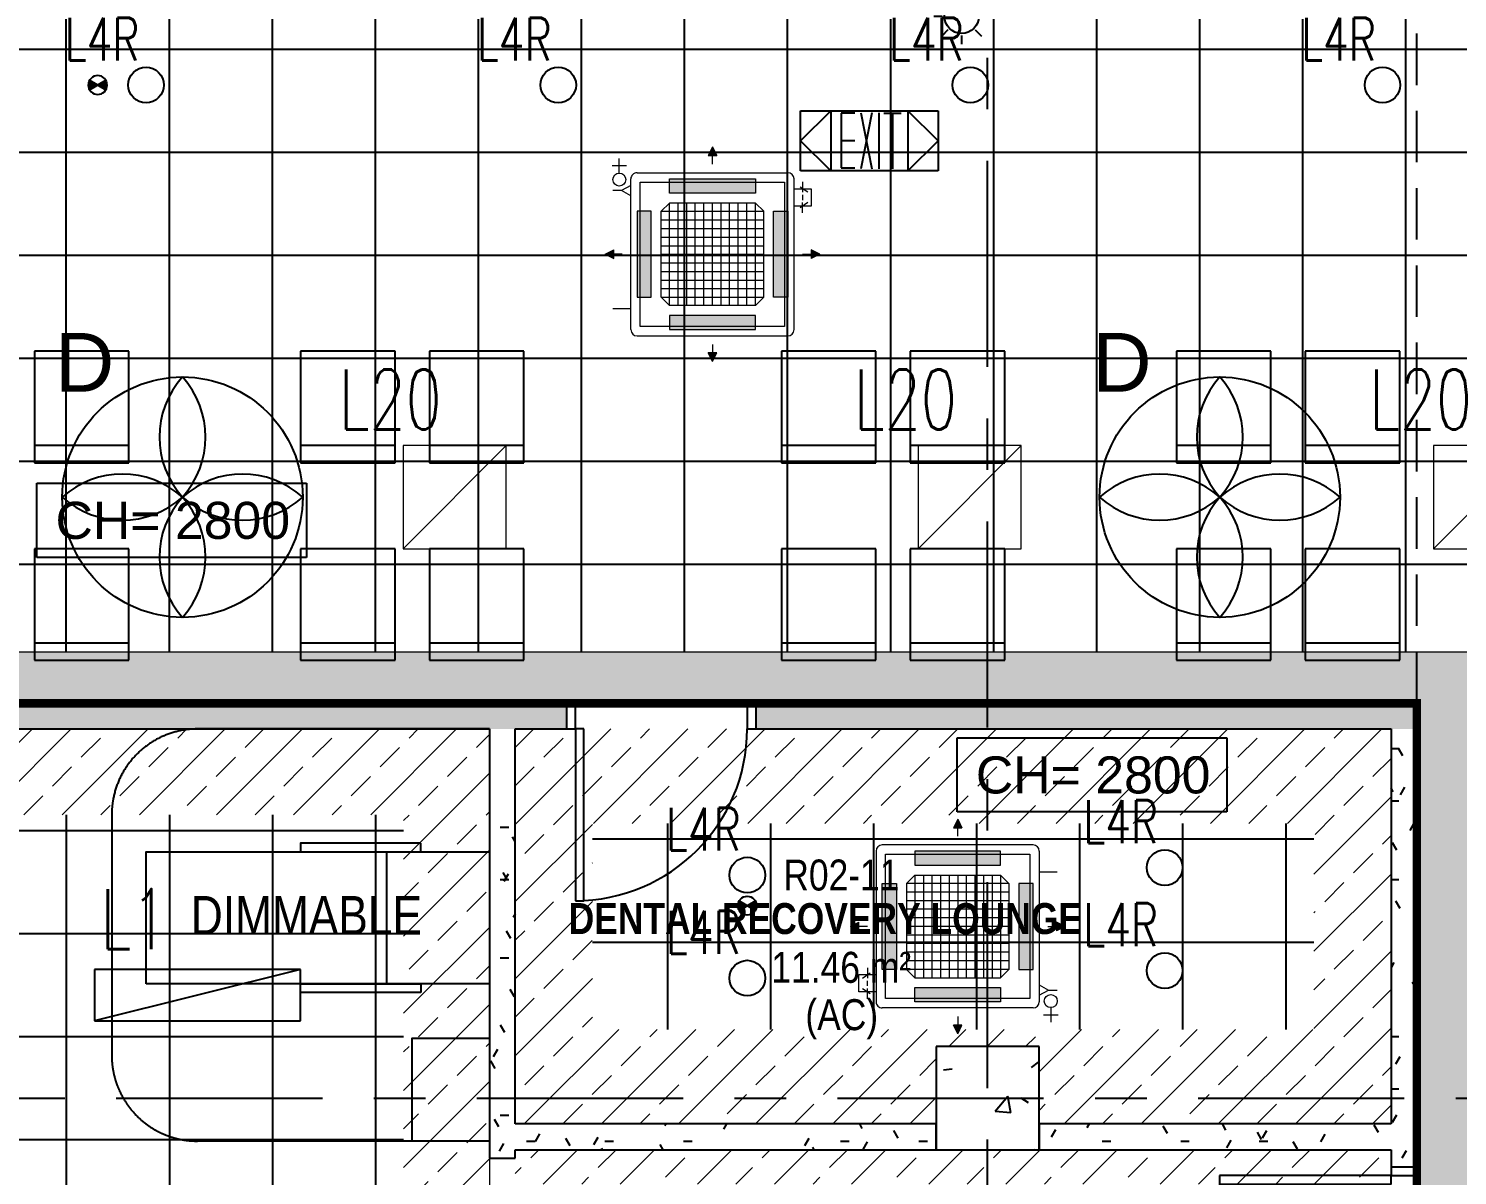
# Model space of a CAD drawing. Header units: millimetres. Extents: x -92759 to 184353, y -15225 to 86714.
# Drawn here: x 67117 to 75437, y 37091 to 43770 of the extents above; entities that cross this region are included whole.
import ezdxf

# ---------------------------------------------------------------- set-up
doc = ezdxf.new("R2010")
doc.units = ezdxf.units.MM
for name, pattern in [('HIDDEN', [0.375, 0.25, -0.125]), ('IDA - Grid Line', [2100, 1200, -300, 300, -300]), ('IDA - Hidden 2-1', [450, 300, -150]), ('IMPORT-IDA - Hidden 065 _3_', [48375, 33750, -14625])]:
    doc.linetypes.add(name, pattern=pattern)
for name, color, linetype in [('0-1', 9, 'Continuous'), ('0-Motion Sensor', 1, 'Continuous'), ('A-_DOOR----_E', 8, 'Continuous'), ('A-_FURT----_E-1', 8, 'Continuous'), ('A-_ROOMNAME_A', 8, 'Continuous'), ('A-_WALL----_H-1', 9, 'Continuous'), ('A-_WALLPRTN_E', 8, 'Continuous'), ('A-PATT-CONC', 8, 'Continuous'), ('E-_LIGT----_E-', 3, 'Continuous'), ('E-FAN----E', 1, 'Continuous'), ('E-legend', 1, 'Continuous'), ('E-LIGHT----E', 1, 'Continuous'), ('HF Text', 7, 'Continuous'), ('M-_SANIFIXR_E', 9, 'Continuous'), ('M-ACMV_FCU', 5, 'Continuous'), ('PDF_M-_ACON----_E-N', 7, 'Continuous'), ('S-_COLN----_E', 8, 'Continuous')]:
    doc.layers.add(name, color=color, linetype=linetype)
for name, color, linetype, lineweight in [('A--', 134, '500-1-RP', 25), ('HFI 9MM FPB', 94, 'Continuous', 5), ('M-ACMV_CDP', 190, 'DRAIN_PIPE', 25), ('M-ACMV_FCU-1', 86, 'Continuous', 9), ('M-ACMV_PWR', 1, 'REFRIGERANT', 25), ('M-ACMV_REF_PIPE', 134, '500-1-RP', 25), ('M-ACMV_VCD', 7, 'Continuous', 25)]:
    doc.layers.add(name, color=color, linetype=linetype, lineweight=lineweight)
for name, color, linetype, true_color in [('A-_DETA----_E-1', 7, 'IDA - Hidden 2-1', 0xa5a5a5), ('A-_DETA----_E-6', 7, 'Continuous', 0x969696), ('A-_DETA----_ED-2', 1, 'Continuous', 0xff0000), ('A-_FURN--1', 7, 'Continuous', 0xaaaaaa), ('A-_FURN--4', 7, 'Continuous', 0xaaaaaa), ('A-_FURN_ANNO', 30, 'Continuous', 0xff7f00), ('A-_FURN_CURTAIN-1', 7, 'IMPORT-IDA - Hidden 065 _3_', 0xaaaaaa), ('E-_FIREALAM_E-1', 1, 'Continuous', 0xff0000), ('E-_LIGT----_E', 1, 'Continuous', 0xff0000), ('S-_ANOTGRID_E-1', 9, 'IDA - Grid Line', 0x808080)]:
    doc.layers.add(name, color=color, linetype=linetype, true_color=true_color)
doc.styles.add('Arial', font='arial.ttf')
doc.styles.add('Arial Narrow', font='ARIALN.TTF')
doc.styles.add('Arial Narrow_2', font='ARIALN.TTF', dxfattribs={"height": 225})
doc.styles.add('Arial Narrow_B_1', font='ARIALNB.TTF', dxfattribs={"height": 300})
doc.styles.add('Arial_4', font='arial.ttf', dxfattribs={"height": 1.8})
doc.styles.add('Simplex', font='simplex_.ttf', dxfattribs={"width": 0.7, "height": 450})
doc.styles.get("Standard").update_dxf_attribs({"font": 'arial.ttf'})
doc.styles.add('T3', font='simplex.shx', dxfattribs={"width": 0.7, "height": 300})
doc.linetypes.add('500-1-RP', pattern='A,0.75,-0.5,0.75,-0.5,0.75,-0.5,0.75,-1.7,["RP",Standard,S=1,R=0,X=-1,Y=-0.5],-1.7', length=7.9)
doc.linetypes.add('DRAIN_PIPE', pattern='A,0.5,-0.2,["D",Standard,S=0.1,R=0,X=-0.1,Y=-0.05],-0.25', length=0.95)
doc.linetypes.add('REFRIGERANT', pattern='A,15,-5.08,["R",Standard,S=2.54,R=0,X=-2.54,Y=-1.27],-5.08', length=25.16)
pattern_1 = [(0, (-11670.95, 40338.29), (609.6, 152.4), [50.292, -406.908, 50.292, -406.908, -2438.4]), (0, (-11670.95, 40338.29), (609.6, 152.4), [-914.4, 50.292, -864.108, 50.292, -406.908, -1066.8]), (0, (-11670.95, 40338.29), (609.6, 152.4), [-2286, 50.292, -254.508, 50.292, -711.708]), (120, (-11442.35, 40414.49), (-436.78227, 451.7291), [50.292, -406.908, 50.292, -406.908, -2438.4]), (120, (-11442.35, 40414.49), (-436.78227, 451.7291), [-914.4, 50.292, -864.108, 50.292, -406.908, -1066.8]), (120, (-11442.35, 40414.49), (-436.78227, 451.7291), [-2286, 50.292, -254.508, 50.292, -711.708]), (240, (-11366.15, 40719.29), (-172.81773, -604.1291), [50.292, -406.908, 50.292, -406.908, -2438.4]), (240, (-11366.15, 40719.29), (-172.81773, -604.1291), [-914.4, 50.292, -864.108, 50.292, -406.908, -1066.8]), (240, (-11366.15, 40719.29), (-172.81773, -604.1291), [-2286, 50.292, -254.508, 50.292, -711.708])]
pattern_2 = [(45, (-381589.02, -647239), (-224.5064, 224.5064), []), (45, (-381364.5, -647239), (-224.5064, 224.5064), [158.75, -79.375])]

# ---------------------------------------------------------------- blocks, each defined once
blk = doc.blocks.new('IDA - Exit Sign - IDA - Exit Sign - Both Side - Left _ Right-7545285-BLK8_RHH_2ND STOREY PLAN')
at = {"layer": 'A-_DETA----_ED-2'}
for p, q in [((-163.9, -115.1), (-163.9, -432.5)), ((-83.9, -115.1), (-163.9, -115.1)), ((-48.9, -112.8), (14, -437.8)), ((14, -112.8), (-48.9, -437.8)), ((55.1, -112.8), (55.1, -437.8)), ((185.1, -115.3), (85.1, -115.3)), ((135.1, -115.3), (135.1, -437.8)), ((-83.9, -275), (-163.9, -275)), ((-163.9, -432.5), (-83.9, -432.5))]:
    blk.add_line(p, q, dxfattribs=at)
at = {"layer": 'E-_LIGT----_E'}
for p, q in [((-400, -275), (-225, -100)), ((-400, -450), (-400, -100)), ((-400, -100), (400, -100)), ((-225, -100), (-225, -450)), ((225, -100), (225, -450)), ((400, -275), (225, -100)), ((400, -100), (400, -450)), ((-225, -450), (-400, -275)), ((225, -450), (400, -275)), ((400, -450), (-400, -450))]:
    blk.add_line(p, q, dxfattribs=at)
blk = doc.blocks.new('IDA - Strobe Light - IDA - Strobe Light-8808757-BLK8_RHH_2ND STOREY PLAN')
at = {"layer": 'A-_DETA----_ED-2'}
for p, q in [((0, 912.5), (0, 962.5)), ((-79.5, 879.5), (-114.9, 914.9)), ((79.5, 879.5), (114.9, 914.9)), ((-112.5, 800), (-162.5, 800)), ((112.5, 800), (162.5, 800)), ((-79.5, 720.5), (-114.9, 685.1)), ((0, 687.5), (0, 637.5)), ((79.5, 720.5), (114.9, 685.1))]:
    blk.add_line(p, q, dxfattribs=at)
blk.add_circle((0, 800), 100, dxfattribs=at)
blk = doc.blocks.new('IDA - F - Single - Swing1 - 1100L X 2200H -TD-03-10510367-BLK8_RHH_2ND STOREY PLAN')
at = {"layer": 'A-_DOOR----_E'}
for p, q in [((500, 1075), (450, 1075)), ((450, 1075), (450, 75)), ((500, 75), (500, 1075)), ((-500, 75), (-550, 75)), ((-500, -75), (-500, 75)), ((450, 75), (500, 75)), ((550, 75), (500, 75)), ((500, 75), (500, -75)), ((-550, -75), (-500, -75)), ((500, -75), (550, -75))]:
    blk.add_line(p, q, dxfattribs=at)
blk.add_arc((500, 75), 1000, 90, 180, dxfattribs=at)
blk = doc.blocks.new('1599_FURN_RHH_BLK8 _NEW__2ND STY_dwg-10261561-BLK8_RHH_2ND STOREY PLAN')
at = {"layer": 'A-_DETA----_E-6'}
for p, q in [((-22599.8, -37450.1), (-23149.8, -37450.1)), ((-23149.8, -37450.1), (-23149.8, -38100.1)), ((-22599.8, -38100.1), (-22599.8, -37450.1)), ((-21049.8, -37450.1), (-21599.8, -37450.1)), ((-21599.8, -37450.1), (-21599.8, -38100.1)), ((-21049.8, -38100.1), (-21049.8, -37450.1)), ((-20299.8, -37450.1), (-20849.8, -37450.1)), ((-20849.8, -37450.1), (-20849.8, -38100.1)), ((-20299.8, -38100.1), (-20299.8, -37450.1)), ((-18249.8, -37450.1), (-18799.8, -37450.1)), ((-18799.8, -37450.1), (-18799.8, -38100.1)), ((-18249.8, -38100.1), (-18249.8, -37450.1)), ((-17499.8, -37450.1), (-18049.8, -37450.1)), ((-18049.8, -37450.1), (-18049.8, -38100.1)), ((-17499.8, -38100.1), (-17499.8, -37450.1)), ((-15949.8, -37450.1), (-16499.8, -37450.1)), ((-16499.8, -37450.1), (-16499.8, -38100.1)), ((-15949.8, -38100.1), (-15949.8, -37450.1)), ((-15199.8, -37450.1), (-15749.8, -37450.1)), ((-15749.8, -37450.1), (-15749.8, -38100.1)), ((-15199.8, -38100.1), (-15199.8, -37450.1)), ((-22599.8, -38000.1), (-23149.8, -38000.1)), ((-21049.8, -38000.1), (-21599.8, -38000.1)), ((-20299.8, -38000.1), (-20849.8, -38000.1)), ((-18249.8, -38000.1), (-18799.8, -38000.1)), ((-17499.8, -38000.1), (-18049.8, -38000.1)), ((-15949.8, -38000.1), (-16499.8, -38000.1)), ((-15199.8, -38000.1), (-15749.8, -38000.1)), ((-23149.8, -38100.1), (-22599.8, -38100.1)), ((-21599.8, -38100.1), (-21049.8, -38100.1)), ((-20849.8, -38100.1), (-20299.8, -38100.1)), ((-18799.8, -38100.1), (-18249.8, -38100.1)), ((-18049.8, -38100.1), (-17499.8, -38100.1)), ((-16499.8, -38100.1), (-15949.8, -38100.1)), ((-15749.8, -38100.1), (-15199.8, -38100.1)), ((-22599.8, -38600.1), (-23149.8, -38600.1)), ((-23149.8, -38600.1), (-23149.8, -39250.1)), ((-22599.8, -39250.1), (-22599.8, -38600.1)), ((-21049.8, -38600.1), (-21599.8, -38600.1)), ((-21599.8, -38600.1), (-21599.8, -39250.1)), ((-21049.8, -39250.1), (-21049.8, -38600.1)), ((-20299.8, -38600.1), (-20849.8, -38600.1)), ((-20849.8, -38600.1), (-20849.8, -39250.1)), ((-20299.8, -39250.1), (-20299.8, -38600.1)), ((-18249.8, -38600.1), (-18799.8, -38600.1)), ((-18799.8, -38600.1), (-18799.8, -39250.1)), ((-18249.8, -39250.1), (-18249.8, -38600.1)), ((-17499.8, -38600.1), (-18049.8, -38600.1)), ((-18049.8, -38600.1), (-18049.8, -39250.1)), ((-17499.8, -39250.1), (-17499.8, -38600.1)), ((-15949.8, -38600.1), (-16499.8, -38600.1)), ((-16499.8, -38600.1), (-16499.8, -39250.1)), ((-15949.8, -39250.1), (-15949.8, -38600.1)), ((-15199.8, -38600.1), (-15749.8, -38600.1)), ((-15749.8, -38600.1), (-15749.8, -39250.1)), ((-15199.8, -39250.1), (-15199.8, -38600.1)), ((-22599.8, -39150.1), (-23149.8, -39150.1)), ((-21049.8, -39150.1), (-21599.8, -39150.1)), ((-20299.8, -39150.1), (-20849.8, -39150.1)), ((-18249.8, -39150.1), (-18799.8, -39150.1)), ((-17499.8, -39150.1), (-18049.8, -39150.1)), ((-15949.8, -39150.1), (-16499.8, -39150.1)), ((-15199.8, -39150.1), (-15749.8, -39150.1)), ((-23149.8, -39250.1), (-22599.8, -39250.1)), ((-21599.8, -39250.1), (-21049.8, -39250.1)), ((-20849.8, -39250.1), (-20299.8, -39250.1)), ((-18799.8, -39250.1), (-18249.8, -39250.1)), ((-18049.8, -39250.1), (-17499.8, -39250.1)), ((-16499.8, -39250.1), (-15949.8, -39250.1)), ((-15749.8, -39250.1), (-15199.8, -39250.1))]:
    blk.add_line(p, q, dxfattribs=at)
at = {"layer": 'A-_FURN--1', "flags": 128}
for points in [[(-20899.8, -40315.1), (-21599.8, -40315.1), (-21599.8, -40365.1), (-20899.8, -40365.1)], [(-22499.8, -41135.1), (-22499.8, -40365.1), (-20499.8, -40365.1), (-20499.8, -41135.1)], [(-20899.8, -41185.1), (-21599.8, -41185.1), (-21599.8, -41135.1), (-20899.8, -41135.1)], [(-20499.8, -42050.1), (-20949.8, -42050.1), (-20949.8, -41450.1), (-20499.8, -41450.1)]]:
    blk.add_lwpolyline(points, close=True, dxfattribs=at)
at = {"layer": 'A-_FURN--4'}
blk.add_line((-21099.8, -40365.1), (-21099.8, -41135.1), dxfattribs=at)
at = {"layer": 'A-_FURN_CURTAIN-1'}
for p, q in [((-20499.8, -39650.1), (-22199.8, -39650.1)), ((-22699.8, -40150.1), (-22699.8, -41550.1)), ((-20499.8, -42050.1), (-22199.8, -42050.1))]:
    blk.add_line(p, q, dxfattribs=at)
blk.add_arc((-22199.8, -40150.1), 500, 90, 180, dxfattribs=at)
blk.add_rational_spline([(-22699.8, -41550.1), (-22699.8, -42050.1), (-22199.8, -42050.1)], [1, 0.707106781187, 1], degree=2, dxfattribs=at)
at = {"layer": 'A-_FURN_ANNO', "insert": (-22239.1, -40622.7), "char_height": 225, "width": 1622.018, "attachment_point": 1, "line_spacing_factor": 0.974696, "style": 'Arial Narrow'}
blk.add_mtext('DIMMABLE', dxfattribs=at)
blk = doc.blocks.new('A$C3019c3af')
at = {"layer": 'A-_WALL----_H-1'}
h = blk.add_hatch(dxfattribs=at)
h.set_pattern_fill('FP_8', color=256, style=0, pattern_type=2)
h.set_pattern_definition(pattern_1)
h.paths.add_polyline_path([(-7500, 6950), (-7500, 7100), (-11350, 7100), (-11350, 6950), (-7575, 6950)])
h.paths.add_polyline_path([(-12900, 6950), (-12450, 6950), (-12450, 7100), (-28050, 7100), (-28050, 6950), (-16848.1, 6950)])
h.paths.add_polyline_path([(-30200, 6950), (-30050, 6950), (-30050, 7100), (-30200, 7100), (-30200, 7025)])
h = blk.add_hatch(dxfattribs=at)
h.set_pattern_fill('FP_8', color=256, style=0, pattern_type=2)
h.set_pattern_definition(pattern_1)
h.paths.add_polyline_path([(-12750, -2450), (-12750, -2400), (-12900, -2400), (-12900, -2450), (-12825, -2450)])
h.paths.add_polyline_path([(-12900, -1300), (-12750, -1300), (-12750, 3350), (-12900, 3350)])
h.paths.add_polyline_path([(-12825, 4450), (-12750, 4450), (-12750, 6950), (-12900, 6950), (-12900, 4450)])
h = blk.add_hatch(dxfattribs=at)
h.set_pattern_fill('FP_8', color=256, style=0, pattern_type=2)
h.set_pattern_definition(pattern_1)
h.paths.add_polyline_path([(-7500, -6600), (-7500, -3800), (-7650, -3800), (-7650, -6600), (-7575, -6600)])
h.paths.add_polyline_path([(-7500, -2700), (-7500, -2350), (-7650, -2350), (-7650, -2700), (-7575, -2700)])
h.paths.add_polyline_path([(-7650, -1250), (-7500, -1250), (-7500, 3300), (-7650, 3300), (-7650, 950)])
h.paths.add_polyline_path([(-7500, 4400), (-7500, 6950), (-7650, 6950), (-7650, 4400), (-7575, 4400)])
h = blk.add_hatch(dxfattribs=at)
h.set_pattern_fill('FP_8', color=256, style=0, pattern_type=2)
h.set_pattern_definition(pattern_1)
h.paths.add_polyline_path([(-7650, 4500), (-7650, 4650), (-9700, 4650), (-9700, 4500)])
h.paths.add_polyline_path([(-10300, 4500), (-10300, 4650), (-12750, 4650), (-12750, 4500), (-10507.7, 4500)])
at = {"layer": 'S-_COLN----_E'}
h = blk.add_hatch(dxfattribs=at)
h.set_pattern_fill('FP_1', color=256, style=0, pattern_type=2)
h.set_pattern_definition([(50, (-11670.95, 40338.3), (1093.104, -95.634), [114.3, -1257.3]), (355, (-11671, 40338.3), (-211.457, 1146.34), [91.44, -1005.84]), (100.451, (-11579.9, 40330.3), (881.656, 1050.7), [97.14, -1068.54]), (46.184, (-11671, 40643.1), (1626.475, -252.257), [171.45, -1885.95]), (96.636, (-11535.4, 40622), (1424.416, 1484.565), [145.71, -1602.81]), (351.184, (-11671, 40643.1), (1424.43, 1484.55), [137.16, -1508.76]), (21, (-11518.55, 40566.9), (909.686, -613.59), [114.3, -1257.3]), (326, (-11518.6, 40566.9), (370.812, 1105.13), [91.44, -1005.84]), (71.451, (-11442.7, 40515.8), (1280.503, 491.528), [97.14, -1068.54]), (37.5, (-11670.95, 40338.3), (18.5313, 507.3303), [50.292, -943.356, 50.292, -970.788, -1009.65]), (37.5, (-11670.95, 40338.3), (18.5313, 507.3303), [-2014.728, 50.292, -959.358]), (7.5, (-11670.95, 40338.3), (400.918, 601.084), [50.292, -531.876, 50.292, -920.496, -384.81]), (7.5, (-11670.95, 40338.3), (400.918, 601.084), [-1552.956, 50.292, -334.518]), (327.5, (-12010.8, 40338.3), (813.545, -34.3737), [50.292, -330.708, 50.292, -1138.428, -1577.34]), (327.5, (-12010.8, 40338.3), (813.545, -34.3737), [-1569.72, 50.292, -1527.048]), (317.5, (-12163.2, 40338.3), (888.775, 152.56), [50.292, -445.008, 50.292, -739.14, -1120.14]), (317.5, (-12163.2, 40338.3), (888.775, 152.56), [-1284.732, 50.292, -1069.848])])
h.paths.add_polyline_path([(-9700, 4500), (-9700, 5100), (-10300, 5100), (-10300, 4500)])
at = {"layer": 'A-_DETA----_E-1'}
blk.add_line((-7500, 7100), (-7500, 11900), dxfattribs=at)
at = {"layer": 'A-_WALLPRTN_E'}
for p, q in [((-12450, 7100), (-28050, 7100)), ((-12450, 6950), (-12450, 7100)), ((-7500, 7100), (-11350, 7100)), ((-11350, 7100), (-11350, 6950)), ((-7500, 4400), (-7500, 7100)), ((-19900, 6950), (-12900, 6950)), ((-12900, 6950), (-12900, 4450)), ((-12750, 6950), (-12450, 6950)), ((-12750, 4650), (-12750, 6950)), ((-11350, 6950), (-7650, 6950)), ((-7650, 6950), (-7650, 4650)), ((-10300, 4650), (-12750, 4650)), ((-10300, 4500), (-10300, 4650)), ((-7650, 4650), (-9700, 4650)), ((-9700, 4650), (-9700, 4500)), ((-12750, 4450), (-12750, 4500)), ((-12750, 4500), (-10300, 4500)), ((-9700, 4500), (-7650, 4500)), ((-7650, 4500), (-7650, 4400)), ((-12900, 4450), (-12750, 4450)), ((-7650, 4400), (-7500, 4400))]:
    blk.add_line(p, q, dxfattribs=at)
at = {"layer": 'S-_ANOTGRID_E-1'}
for p, q in [((-10000, -20341.4), (-10000, 52351.8)), ((-38173.1, 4800), (13784.7, 4800))]:
    blk.add_line(p, q, dxfattribs=at)
at = {"layer": 'S-_COLN----_E'}
for p, q in [((-9700, 5100), (-10300, 5100)), ((-10300, 5100), (-10300, 4650)), ((-9700, 4650), (-9700, 5100)), ((-10300, 4650), (-10300, 4500)), ((-9700, 4500), (-9700, 4650)), ((-10300, 4500), (-9700, 4500))]:
    blk.add_line(p, q, dxfattribs=at)
at = {"layer": 'A-_DOOR----_E'}
for p, rotation in [((-11900, 7025), 180), ((-7575, 3850), 89.99999999999991)]:
    blk.add_blockref('IDA - F - Single - Swing1 - 1100L X 2200H -TD-03-10510367-BLK8_RHH_2ND STOREY PLAN', p, dxfattribs=dict(at, rotation=rotation))
at = {"layer": 'A-_FURT----_E-1'}
blk.add_blockref('IDA - Exit Sign - IDA - Exit Sign - Both Side - Left _ Right-7545285-BLK8_RHH_2ND STOREY PLAN', (-10688.3, 10650.3), dxfattribs=at)
at = {"layer": 'E-_FIREALAM_E-1', "rotation": 180}
blk.add_blockref('IDA - Strobe Light - IDA - Strobe Light-8808757-BLK8_RHH_2ND STOREY PLAN', (-10150.9, 11900), dxfattribs=at)
at = {"layer": 'M-_SANIFIXR_E'}
blk.add_blockref('1599_FURN_RHH_BLK8 _NEW__2ND STY_dwg-10261561-BLK8_RHH_2ND STOREY PLAN', (7599.8, 46600.1), dxfattribs=at)
at = {"layer": 'A-_ROOMNAME_A', "char_height": 180, "attachment_point": 1}
for s, insert, width, style in [('R02-11', (-11188.9, 6189.4), 853.797, 'Arial Narrow_2'), ('DENTAL RECOVERY LOUNGE', (-12439.1, 5935.9), 3884.176, 'Arial Narrow_B_1'), ('11.46 m²', (-11258.6, 5651.9), 1022.152, 'Arial Narrow_2'), ('(AC)', (-11060.6, 5376.2), 541.139, 'Arial Narrow_2')]:
    blk.add_mtext(s, dxfattribs=dict(at, insert=insert, width=width, style=style))
blk = doc.blocks.new('RCP_B8L2')
at = {"layer": 'A-PATT-CONC'}
h = blk.add_hatch(dxfattribs=at)
h.set_pattern_fill('ANSI37', color=256, scale=189, angle=45)
h.set_pattern_definition([(90, (-367718.07, -175977.3), (-600.075, 0), []), (180, (-367718.07, -175977.3), (-6e-14, -600.075), [])])
h.paths.add_polyline_path([(-376718.1, -196977.3), (-373718.1, -196977.3), (-373718.1, -187977.3), (-373718.1, -187977.3), (-373718.1, -183777.3), (-367718.1, -183777.3), (-367718.1, -175977.3), (-399518.1, -175977.3), (-399518.1, -180177.3), (-376718.1, -180177.3)])
h = blk.add_hatch(dxfattribs=at)
h.set_pattern_fill('ANSI37', color=256, scale=189, angle=45)
h.set_pattern_definition([(90, (-383318.07, -181127.3), (-600.075, 0), []), (180, (-383318.07, -181127.3), (-6e-14, -600.075), [])])
h.paths.add_polyline_path([(-389318.1, -181127.3), (-383318.1, -181127.3), (-383318.1, -189527.3), (-389318.1, -189527.3)])
h = blk.add_hatch(dxfattribs=at)
h.set_pattern_fill('ANSI37', color=256, scale=189, angle=45)
h.set_pattern_definition([(90, (-382218.07, -181177.3), (-600.075, 0), []), (180, (-382218.07, -181177.3), (-6e-14, -600.075), [])])
h.paths.add_polyline_path([(-382218.1, -181177.3), (-382218.1, -182377.3), (-378018.1, -182377.3), (-378018.1, -181177.3)])
at = {"layer": 'HFI 9MM FPB'}
h = blk.add_hatch(dxfattribs=at)
h.set_pattern_fill('ANSI33', color=256, scale=50)
h.set_pattern_definition(pattern_2)
h.paths.add_polyline_path([(-397818.1, -145727.3), (-400118.1, -145727.3), (-400118.1, -175677.3), (-397818.1, -175677.3), (-397818.1, -149677.3), (-369818.1, -149677.3), (-369818.1, -175677.3), (-400118.1, -175677.3), (-400118.1, -180477.3), (-377418.1, -180477.3), (-377418.1, -194177.3), (-377868.1, -194177.3), (-377868.1, -197377.3), (-373818.1, -197377.3), (-373818.1, -196977.3), (-373218.1, -196977.3), (-373218.1, -197377.3), (-372328.1, -197377.3), (-372328.1, -187777.3), (-373518.1, -187777.3), (-373518.1, -183977.3), (-369718.1, -183977.3), (-369718.1, -184377.3), (-367302.1, -184377.3), (-367302.1, -183227.3), (-367418.1, -183227.3), (-367418.1, -174577.3), (-365018.1, -174577.3), (-365018.1, -174045.3), (-364918.1, -174045.3), (-364918.1, -173009.3), (-365018.1, -173009.3), (-365018.1, -172877.3), (-367418.1, -172877.3), (-367418.1, -161227.3), (-365818.1, -161227.3), (-365818.1, -161927.3), (-362518.1, -161927.3), (-362518.1, -160193), (-362518.1, -159277.3), (-362718.1, -159277.3), (-362718.1, -157677.3), (-364168.1, -157677.3), (-364168.1, -158127.3), (-364455.6, -158127.3), (-365318.1, -158127.3), (-365318.1, -158827.3), (-366818.1, -158827.3), (-366818.1, -159277.3), (-367418.1, -159277.3), (-367418.1, -145307.3), (-369018.1, -145307.3), (-369018.1, -145557.3), (-369818.1, -145557.3), (-369818.1, -147877.3), (-377418.1, -147877.3), (-377418.1, -145557.7), (-379668.1, -145557.7), (-379668.1, -147877.3), (-394868.1, -147877.3), (-394868.1, -146527.3), (-397818.1, -146527.3)])
h.paths.add_polyline_path([(-399868.1, -146002.3), (-398068.1, -146002.3), (-398068.1, -175402.3), (-399868.1, -175402.3)], flags=16)
h.paths.add_polyline_path([(-379218.1, -147877.3), (-379218.1, -146077.3), (-378018.1, -146077.3), (-378018.1, -147877.3), (-369818.1, -147877.3), (-369818.1, -149677.3), (-397818.1, -149677.3), (-397818.1, -147877.3), (-397818.1, -146677.3), (-396618.1, -146677.3), (-395418.1, -146677.3), (-395418.1, -147877.3)], flags=16)
h.paths.add_polyline_path([(-369518.1, -175677.3), (-367718.1, -175677.3), (-367718.1, -145677.3), (-369518.1, -145677.3)], flags=16)
h.paths.add_polyline_path([(-366468.1, -159177.3), (-366468.1, -160977.3), (-365268.1, -160977.3), (-365268.1, -161577.3), (-362868.1, -161577.3), (-362868.1, -159177.3)], flags=16)
h.paths.add_polyline_path([(-376718.1, -196977.3), (-373718.1, -196977.3), (-373718.1, -187977.3), (-373718.1, -187977.3), (-373718.1, -183777.3), (-367718.1, -183777.3), (-367718.1, -175977.3), (-399518.1, -175977.3), (-399518.1, -180177.3), (-376718.1, -180177.3)], flags=16)
h = blk.add_hatch(dxfattribs=at)
h.set_pattern_fill('ANSI33', color=256, scale=50)
h.set_pattern_definition(pattern_2)
h.paths.add_polyline_path([(-397818.1, -194027.3), (-400118.1, -194027.3), (-400118.1, -180627.3), (-389968.1, -180627.3), (-389968.1, -188227.3), (-389818.1, -188227.3), (-389818.1, -180627.3), (-382818.1, -180627.3), (-382818.1, -190027.3), (-397218.1, -190027.3), (-397218.1, -189577.3), (-397818.1, -189577.3)])
h.paths.add_polyline_path([(-399843.1, -181027.3), (-390243.1, -181027.3), (-390243.1, -189427.3), (-398043.1, -189427.3), (-398043.1, -193627.3), (-399843.1, -193627.3)], flags=16)
h.paths.add_polyline_path([(-389318.1, -181127.3), (-383318.1, -181127.3), (-383318.1, -189527.3), (-389318.1, -189527.3)], flags=16)
h = blk.add_hatch(dxfattribs=at)
h.set_pattern_fill('ANSI33', color=256, scale=50)
h.set_pattern_definition(pattern_2)
h.paths.add_polyline_path([(-382668.1, -180627.3), (-377568.1, -180627.3), (-377568.1, -182927.3), (-379618.1, -182927.3), (-379618.1, -182477.3), (-380218.1, -182477.3), (-380218.1, -182927.3), (-382668.1, -182927.3)])
h.paths.add_polyline_path([(-382218.1, -181177.3), (-382218.1, -182377.3), (-378018.1, -182377.3), (-378018.1, -181177.3)], flags=16)
h = blk.add_hatch(dxfattribs=at)
h.set_pattern_fill('ANSI33', color=256, scale=50)
h.set_pattern_definition([(45, (-581589.02, -147239), (-224.5064, 224.5064), []), (45, (-581364.5, -147239), (-224.5064, 224.5064), [158.75, -79.375])])
h.paths.add_polyline_path([(-382518.1, -183277.3), (-377718.1, -183277.3), (-377718.1, -186277.3), (-382518.1, -186277.3)], flags=16)
h.paths.add_polyline_path([(-377568.1, -183077.3), (-382668.1, -183077.3), (-382668.1, -186477.3), (-377568.1, -186477.3)])
for points in [[(-400118.1, -175677.3), (-400118.1, -180477.3), (-377418.1, -180477.3), (-377418.1, -194177.3), (-377868.1, -194177.3), (-377868.1, -197377.3), (-373818.1, -197377.3), (-373818.1, -196977.3), (-373218.1, -196977.3), (-373218.1, -197377.3), (-372328.1, -197377.3), (-372328.1, -187777.3), (-373518.1, -187777.3), (-373518.1, -183977.3), (-369718.1, -183977.3), (-369718.1, -184377.3), (-367302.1, -184377.3), (-367302.1, -183227.3), (-367418.1, -183227.3), (-367418.1, -174577.3)], [(-376718.1, -196977.3), (-373718.1, -196977.3), (-373718.1, -187977.3), (-373718.1, -187977.3), (-373718.1, -183777.3), (-367718.1, -183777.3), (-367718.1, -175977.3), (-399518.1, -175977.3), (-399518.1, -180177.3), (-376718.1, -180177.3), (-376718.1, -196977.3)]]:
    blk.add_lwpolyline(points, dxfattribs=at)
blk.add_lwpolyline([(-397818.1, -194027.3), (-400118.1, -194027.3), (-400118.1, -180627.3), (-389968.1, -180627.3), (-389968.1, -188227.3), (-389818.1, -188227.3), (-389818.1, -180627.3), (-382818.1, -180627.3), (-382818.1, -190027.3), (-397218.1, -190027.3), (-397218.1, -189577.3), (-397818.1, -189577.3)], close=True, dxfattribs=at)
at = {"layer": 'HF Text', "char_height": 215.85, "width": 1353.585, "attachment_point": 1, "style": 'Arial_4', "bg_fill": 16, "box_fill_scale": 1.5, "bg_fill_color": 256, "bg_fill_transparency": 0}
for insert in [(-385345.3, -179304.5), (-379986, -180787)]:
    blk.add_mtext('CH= 2800', dxfattribs=dict(at, insert=insert))
blk = doc.blocks.new('DC FAN')
at = {"layer": 'E-FAN----E', "color": 1}
blk.add_circle((-15.2, 10.5), 700, dxfattribs=at)
for centre, start, end in [((373.9, 360.5), 138.02826, 221.97174), ((-404.3, 360.5), 318.02826, 41.97174), ((-365.2, -378.6), 48.02826, 131.97174), ((334.8, -378.6), 48.02826, 131.97174), ((-365.2, 399.6), 228.02826, 311.97174), ((373.9, -339.5), 138.02826, 221.97174), ((-404.3, -339.5), 318.02826, 41.97174), ((334.8, 399.6), 228.02826, 311.97174)]:
    blk.add_arc(centre, 523.4, start, end, dxfattribs=at)
at = {"layer": 'E-FAN----E', "color": 1, "style": 'Arial'}
blk.add_text('D', height=342.1, dxfattribs=at).set_placement((-757.5, 624.8))
blk = doc.blocks.new('A$C020d881d')
at = {"layer": 'E-legend', "lineweight": 25}
blk.add_circle((818.7, 172), 103.8, dxfattribs=at)
at = {"layer": 'E-legend', "lineweight": 25, "style": 'Simplex', "width": 0.7}
blk.add_text('L4R', height=250, dxfattribs=at).set_placement((345.2, 314.3))
blk = doc.blocks.new('Motion Sensor')
at = {"layer": 'E-legend', "lineweight": 25}
h = blk.add_hatch(color=256, dxfattribs=at)
h.dxf.hatch_style = 1
h.paths.add_polyline_path([(10021, -17121.6), (9973.3, -17094.1, 0.131652), (9965.9, -17121.6, 0.131652), (9973.3, -17149.1)])
h = blk.add_hatch(color=256, dxfattribs=at)
h.dxf.hatch_style = 1
h.paths.add_polyline_path([(10068.6, -17094.1), (10021, -17121.6), (10068.6, -17149.1, 0.131652), (10076, -17121.6, 0.131652)])
for p, q in [((9973.3, -17094.1), (10068.6, -17149.1)), ((9973.3, -17149.1), (10068.6, -17094.1))]:
    blk.add_line(p, q, dxfattribs=at)
blk.add_circle((10021, -17121.6), 55, dxfattribs=at)
blk = doc.blocks.new('L20')
at = {"layer": 'E-LIGHT----E', "lineweight": 5}
blk.add_line((-300, -300), (300, 300), dxfattribs=at)
blk.add_lwpolyline([(-300, -300), (300, -300), (300, 300), (-300, 300)], close=True, dxfattribs=at)
at = {"layer": 'E-LIGHT----E', "lineweight": 5, "style": 'Simplex', "width": 0.7}
blk.add_text('L20', height=350, dxfattribs=at).set_placement((-673.7, 394.3))
blk = doc.blocks.new('L1S')
at = {"layer": 'E-LIGHT----E'}
for p, q in [((-600, 150), (-600, -150)), ((600, 150), (-600, 150)), ((600, 150), (-600, -150)), ((600, -150), (600, 150)), ((-600, -150), (600, -150)), ((600, -150), (600, -150)), ((600, -150), (600, -150))]:
    blk.add_line(p, q, dxfattribs=at)
at = {"layer": 'E-LIGHT----E', "lineweight": 18, "style": 'T3', "width": 0.7}
blk.add_text('L1', height=350, dxfattribs=at).set_placement((-564.1, 267.3))
blk = doc.blocks.new('EL_B8_L2_R4')
at = {"color": 6, "linetype": 'HIDDEN', "ltscale": 20, "const_width": 50}
blk.add_lwpolyline([(-7500, -27300), (-7500, -34700), (-37800, -34700), (-37800, -39445), (-37800, -39500), (-15100, -39500), (-15100, -56400), (-11500, -56400), (-11500, -56000), (-10900, -56000), (-10900, -56400), (-10010, -56400), (-10010, -46800), (-11200, -46800), (-11200, -43000), (-7400, -43000), (-7400, -43400), (-5100, -43400), (-5100, -33600), (-2700, -33600), (-2712.5, -31900), (-5100, -31900), (-5100, -27300), (-7500, -27300)], dxfattribs=at)
at = {"layer": '0-Motion Sensor', "xscale": -1, "rotation": 180}
blk.add_blockref('Motion Sensor', (-32802.7, -53021.6), dxfattribs=at)
at = {"layer": '0-Motion Sensor'}
blk.add_blockref('Motion Sensor', (-29020, -23557.6), dxfattribs=at)
at = {"layer": 'E-_LIGT----_E-', "ltscale": 0.5}
for p in [(-23318.7, -36072), (-20918.7, -36072), (-18518.7, -36072), (-16118.7, -36072), (-17386.7, -40629.5), (-19817.7, -40673), (-17386.7, -41229.5), (-19817.7, -41273)]:
    blk.add_blockref('A$C020d881d', p, dxfattribs=at)
at = {"layer": 'E-FAN----E', "color": 1, "linetype": 'Continuous'}
for p in [(-22272.8, -38310.5), (-16232.2, -38310.5)]:
    blk.add_blockref('DC FAN', p, dxfattribs=at)
at = {"layer": 'E-legend', "color": 0}
for p in [(-20703, -38300), (-17703.3, -38300), (-14703.3, -38300)]:
    blk.add_blockref('L20', p, dxfattribs=at)
at = {"layer": 'E-LIGHT----E', "color": 0}
blk.add_blockref('L1S', (-22200, -41200), dxfattribs=at)
blk = doc.blocks.new('A$Ca8a76259')
at = {"layer": 'M-ACMV_FCU', "lineweight": 0}
h = blk.add_hatch(color=256, dxfattribs=at)
h.dxf.hatch_style = 1
h.paths.add_polyline_path([(0, 625), (-25, 575), (25, 575)])
h = blk.add_hatch(color=256, dxfattribs=at)
h.dxf.hatch_style = 1
h.paths.add_polyline_path([(250, 356), (250, 439), (-250, 439), (-250, 356)])
h.paths.add_polyline_path([(356, -250), (439, -250), (439, 250), (356, 250)])
h.paths.add_polyline_path([(-356, 250), (-439, 250), (-439, -250), (-356, -250)])
h.paths.add_polyline_path([(-250, -356), (-250, -439), (250, -439), (250, -356)])
h = blk.add_hatch(color=256, dxfattribs=at)
h.dxf.hatch_style = 1
h.paths.add_polyline_path([(-625, 0), (-575, -25), (-575, 25)])
h = blk.add_hatch(color=256, dxfattribs=at)
h.dxf.hatch_style = 1
h.paths.add_polyline_path([(625, 0), (575, 25), (575, -25)])
h = blk.add_hatch(color=256, dxfattribs=at)
h.dxf.hatch_style = 1
h.paths.add_polyline_path([(0, -625), (25, -575), (-25, -575)])
for p, q in [((0, 625), (-25, 575)), ((0, 625), (25, 575)), ((-25, 575), (25, 575)), ((0, 525), (0, 575)), ((-475, 439), (-475, -439)), ((439, 475), (-439, 475)), ((439, 475), (439, 475)), ((475, 439), (475, 439)), ((475, 439), (475, -439)), ((-298.5, 250), (-250, 298.5)), ((-298.5, 250), (-298.5, -250)), ((298.5, 250), (-298.5, 250)), ((-250, 298.5), (250, 298.5)), ((-250, 298.5), (-250, -298.5)), ((-200, 298.5), (-200, -298.5)), ((-150, 298.5), (-150, -298.5)), ((-100, 298.5), (-100, -298.5)), ((-50, 298.5), (-50, -298.5)), ((0, 298.5), (0, -298.5)), ((50, 298.5), (50, -298.5)), ((100, 298.5), (100, -298.5)), ((150, 298.5), (150, -298.5)), ((200, 298.5), (200, -298.5)), ((250, 298.5), (298.5, 250)), ((250, 298.5), (250, -298.5)), ((298.5, 250), (298.5, -250)), ((298.5, 200), (-298.5, 200)), ((298.5, 150), (-298.5, 150)), ((298.5, 100), (-298.5, 100)), ((-625, 0), (-575, 25)), ((-625, 0), (-575, -25)), ((-575, -25), (-575, 25)), ((-525, 0), (-575, 0)), ((298.5, 50), (-298.5, 50)), ((298.5, 0), (-298.5, 0)), ((525, 0), (575, 0)), ((575, 25), (575, -25)), ((625, 0), (575, 25)), ((625, 0), (575, -25)), ((298.5, -50), (-298.5, -50)), ((298.5, -100), (-298.5, -100)), ((298.5, -150), (-298.5, -150)), ((298.5, -200), (-298.5, -200)), ((-250, -298.5), (-298.5, -250)), ((298.5, -250), (-298.5, -250)), ((-250, -298.5), (250, -298.5)), ((250, -298.5), (298.5, -250)), ((439, -475), (-439, -475)), ((25, -575), (-25, -575)), ((0, -625), (-25, -575)), ((0, -525), (0, -575)), ((0, -625), (25, -575))]:
    blk.add_line(p, q, dxfattribs=at)
for points in [[(420, 420), (420, -420), (-420, -420), (-420, 420)], [(-250, 356), (250, 356), (250, 439), (-250, 439)], [(-356, 250), (-356, -250), (-439, -250), (-439, 250)], [(356, 250), (356, -250), (439, -250), (439, 250)], [(-250, -356), (250, -356), (250, -439), (-250, -439)]]:
    blk.add_lwpolyline(points, close=True, dxfattribs=at)
for centre, start, end in [((-439, 439), 90, 180), ((439, 439), 0, 90), ((-439, -439), 180, 270), ((439, -439), 270, 0)]:
    blk.add_arc(centre, 36, start, end, dxfattribs=at)
blk = doc.blocks.new('SSO')
at = {"layer": 'M-ACMV_PWR', "linetype": 'ByBlock', "lineweight": 5}
for p, q in [((1064770.3, 20778.3), (1064770.3, 20878.3)), ((1064820.3, 20828.3), (1064720.3, 20828.3))]:
    blk.add_line(p, q, dxfattribs=at)
blk.add_circle((1064770.3, 20733.6), 44.6, dxfattribs=at)
blk.add_circle((1064770.3, 20733.6), 44.6, dxfattribs=at)
blk = doc.blocks.new('A$C81577ca4')
at = {"layer": 'A--', "lineweight": 0, "ltscale": 0.75}
for p, q in [((-36, -125), (-86, -125)), ((19, -95), (-36, -125)), ((19, -155), (-36, -125))]:
    blk.add_line(p, q, dxfattribs=at)
blk = doc.blocks.new('A$C49267d6b')
at = {"layer": 'PDF_M-_ACON----_E-N', "lineweight": 0}
for p, q in [((-25.4, 76.2), (12.7, 101.6)), ((0, 127), (0, 76.2)), ((-25.4, 25.4), (12.7, 0)), ((0, 63.5), (0, 38.1)), ((0, -25.4), (0, 25.4))]:
    blk.add_line(p, q, dxfattribs=at)
blk = doc.blocks.new('FCU -1')
at = {"layer": 'M-ACMV_CDP', "lineweight": 5}
blk.add_line((378826.6, -51081.4), (378826.6, -51186.4), dxfattribs=at)
at = {"layer": 'M-ACMV_VCD', "lineweight": 5}
blk.add_lwpolyline([(378127.5, -50132.1), (378127.5, -50032.1), (378227.5, -50032.1), (378227.5, -50132.1)], close=True, dxfattribs=at)
at = {"layer": 'M-ACMV_FCU', "lineweight": 5, "rotation": 270}
blk.add_blockref('A$Ca8a76259', (378508.4, -50607.1), dxfattribs=at)
at = {"layer": 'M-ACMV_PWR', "color": 1, "linetype": 'ByBlock', "lineweight": 5, "xscale": 0.85, "yscale": 0.85, "zscale": 0.85, "rotation": 90}
blk.add_blockref('SSO', (395697, -956204), dxfattribs=at)
at = {"layer": 'M-ACMV_REF_PIPE', "lineweight": 5, "rotation": 90}
blk.add_blockref('A$C81577ca4', (378012.4, -51100.4), dxfattribs=at)
at = {"layer": 'M-ACMV_VCD', "lineweight": 5, "xscale": -1.181061443391948, "yscale": 1.181061443391948, "zscale": 1.181061443391948, "rotation": 90}
blk.add_blockref('A$C49267d6b', (378237.5, -50082.1), dxfattribs=at)
blk = doc.blocks.new('ACMV_B8_L2')
at = {"layer": 'M-ACMV_FCU-1'}
for p, rotation in [((182369.9, 315248.2), 270), ((82583.9, -445683), 90)]:
    blk.add_blockref('FCU -1', p, dxfattribs=dict(at, rotation=rotation))

msp = doc.modelspace()

# ---------------------------------------------------------------- block references
at = {"layer": '0-1'}
msp.add_blockref('A$C3019c3af', (82701.1, 32741.2), dxfattribs=at)
at = {"layer": 'A-PATT-CONC'}
msp.add_blockref('RCP_B8L2', (452619.1, 220318.5), dxfattribs=at)
at = {"layer": 'E-legend', "color": 7}
msp.add_blockref('EL_B8_L2_R4', (90301.1, 79341.2), dxfattribs=at)
at = {"layer": 'M-ACMV_FCU-1'}
msp.add_blockref('ACMV_B8_L2', (-60663.6, 105715.9), dxfattribs=at)

doc.saveas('drawing.dxf')
